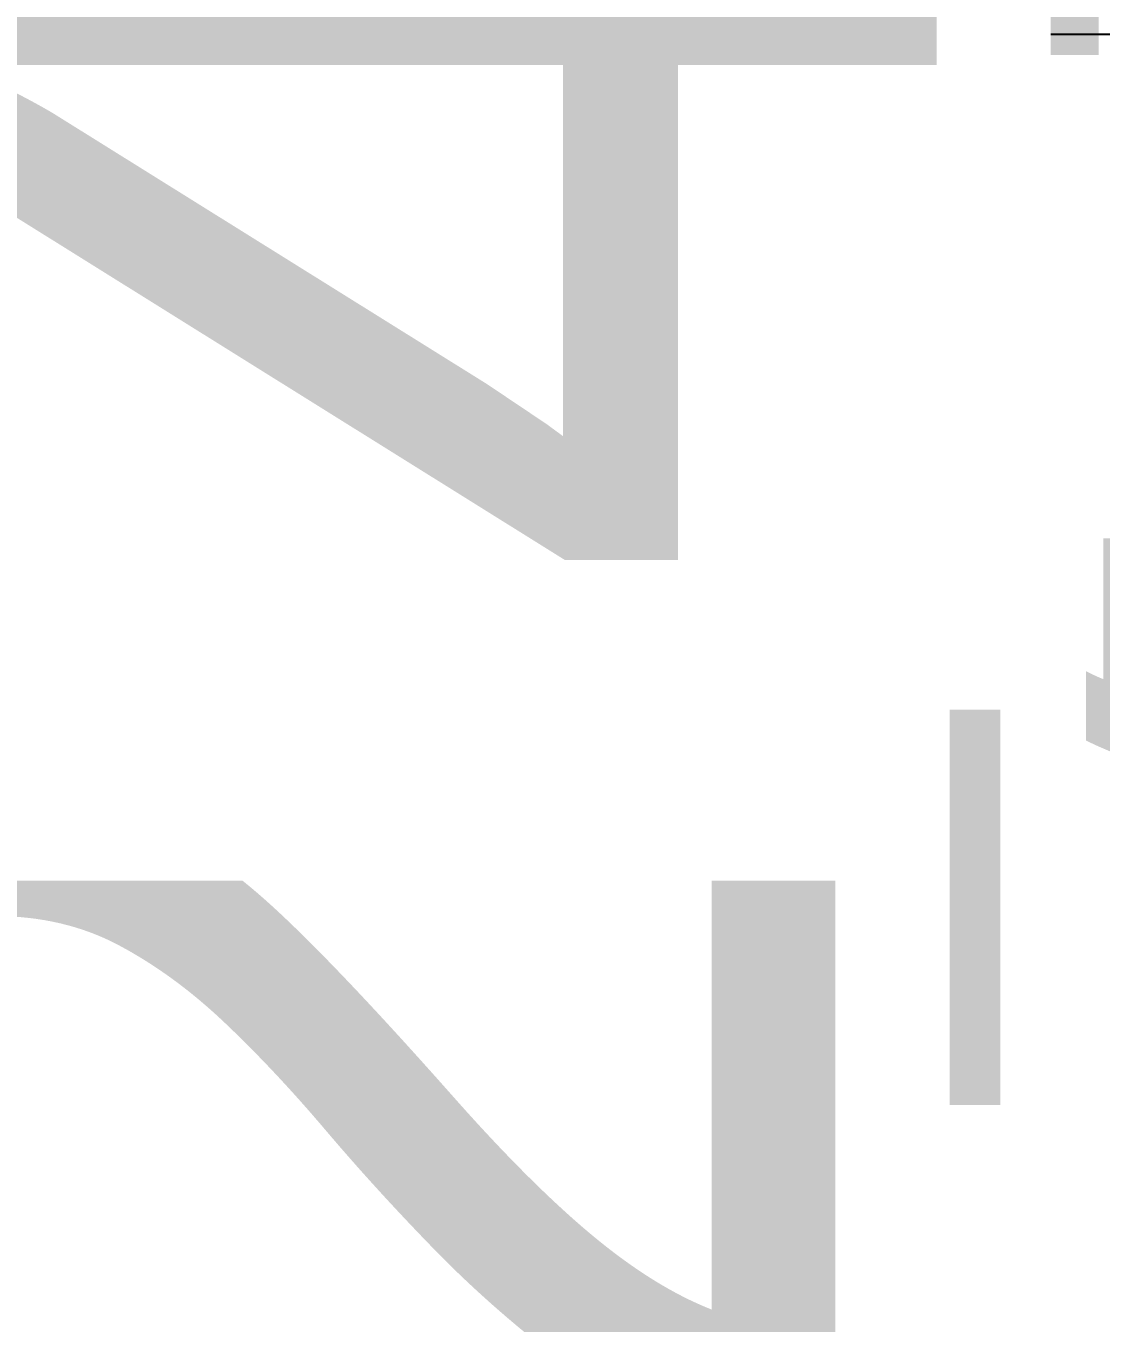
# Model space of a CAD drawing. Header units: millimetres. Extents: x 19439 to 19711, y 4351 to 4752.
# Drawn here: x 19521.7 to 19589.5, y 4469.2 to 4551.1 of the extents above; entities that cross this region are included whole.
import ezdxf

# ---------------------------------------------------------------- set-up
doc = ezdxf.new("R2010")
doc.units = ezdxf.units.MM
for name, color, linetype in [('cotas', 1, 'Continuous'), ('cotas @ 100', 1, 'Continuous'), ('cotas @ 200', 1, 'Continuous'), ('cotas @ 300', 1, 'Continuous'), ('cotas @ 400', 1, 'Continuous'), ('cotas @ 500', 1, 'Continuous'), ('cotas @ 95.9969', 1, 'Continuous')]:
    doc.layers.add(name, color=color, linetype=linetype)
doc.styles.add('century gothic', font='GOTHIC.TTF')
doc.styles.add('COTAS SMC', font='GOTHIC.TTF')
doc.dimstyles.new('ANOTATIVE 100 SMCONSTRUCCIONES', dxfattribs={"dimscale": 0, "dimtxt": 0.18, "dimasz": 0.15, "dimexe": 0.18, "dimexo": 0.09, "dimgap": 0.1, "dimtad": 1, "dimzin": 0, "dimdsep": 46, "dimtxsty": 'century gothic', "dimblk1": 'FLECHA1', "dimblk2": 'FLECHA1', "dimsah": 1, "dimcen": 0.18, "dimdle": 0.075, "dimclrd": 1, "dimclre": 1, "dimclrt": 2, "dimaunit": 1, "dimadec": 0, "dimazin": 0, "dimtfac": 0.75, "dimtix": 1, "dimtmove": 2, "dimatfit": 3, "dimfxl": 0.09, "dimtvp": 1.5, "dimtfill": 1, "dimtolj": 1, "dimtzin": 0, "dimarcsym": 0})
doc.dimstyles.new('PIES SMCONSTRUCCIONES', dxfattribs={"dimscale": 0, "dimtxt": 0.18, "dimasz": 0.2, "dimexe": 0.18, "dimexo": 0, "dimgap": 0.1, "dimtad": 1, "dimdec": 0, "dimlfac": 39.370079, "dimzin": 0, "dimdsep": 46, "dimlunit": 4, "dimtxsty": 'COTAS SMC', "dimblk1": 'FLECHA1', "dimblk2": 'FLECHA1', "dimsah": 1, "dimcen": 0.2, "dimdle": 0.075, "dimclrd": 1, "dimclre": 1, "dimclrt": 2, "dimaunit": 1, "dimadec": 0, "dimazin": 0, "dimtfac": 0.75, "dimtdec": 0, "dimtix": 1, "dimtmove": 2, "dimatfit": 3, "dimfxl": 0.09, "dimtvp": 1.5, "dimtfill": 1, "dimtolj": 1, "dimtzin": 0, "dimarcsym": 0})

# ---------------------------------------------------------------- blocks, each defined once
blk = doc.blocks.new('FLECHA1')
at = {"color": 4}
blk.add_line((-0.24618, -0.24808), (0.24808, 0.25), dxfattribs=at)
at = {"color": 1}
blk.add_line((-1, 0), (0.49616, 0), dxfattribs=at)
blk = doc.blocks.new('*D467')
at = {"layer": 'cotas', "color": 1, "lineweight": -2, "transparency": 16777216}
for p, q in [((19614.326, 4625.845), (19614.326, 4700.845)), ((19570.984, 4550.845), (19524.326, 4550.845)), ((19614.326, 4548.43), (19614.326, 4550.845)), ((19570.534, 4548.43), (19524.326, 4548.43)), ((19614.326, 4473.43), (19614.326, 4398.43))]:
    blk.add_line(p, q, dxfattribs=at)
at = {"layer": 'Defpoints', "color": 0, "transparency": 16777216}
for p in [(19614.326, 4550.845), (19615.984, 4550.845), (19615.534, 4548.43)]:
    blk.add_point(p, dxfattribs=at)
at = {"layer": 'cotas', "color": 1, "lineweight": -2, "transparency": 16777216, "xscale": 75, "yscale": 75, "zscale": 75}
for p, rotation in [((19614.326, 4550.845), 270), ((19614.326, 4548.43), 90)]:
    blk.add_blockref('FLECHA1', p, dxfattribs=dict(at, rotation=rotation))
at = {"layer": 'cotas', "color": 2, "transparency": 16777216, "insert": (19517.338, 4549.637), "char_height": 90, "attachment_point": 5, "rotation": 90, "style": 'century gothic', "bg_fill": 3, "box_fill_scale": 1.1, "bg_fill_color": 256, "bg_fill_true_color": 13158600, "bg_fill_transparency": 0}
blk.add_mtext('\\A1;2.42', dxfattribs=at)
blk = doc.blocks.new('*D490')
at = {"layer": 'cotas', "color": 1, "lineweight": -2, "transparency": 16777216}
for p, q in [((19614.326, 4565.845), (19614.326, 4580.845)), ((19606.984, 4550.845), (19596.326, 4550.845)), ((19614.326, 4548.43), (19614.326, 4550.845)), ((19606.534, 4548.43), (19596.326, 4548.43)), ((19614.326, 4533.43), (19614.326, 4518.43))]:
    blk.add_line(p, q, dxfattribs=at)
at = {"layer": 'Defpoints', "color": 0, "transparency": 16777216}
for p in [(19614.326, 4550.845), (19615.984, 4550.845), (19615.534, 4548.43)]:
    blk.add_point(p, dxfattribs=at)
at = {"layer": 'cotas', "color": 1, "lineweight": -2, "transparency": 16777216, "xscale": 15, "yscale": 15, "zscale": 15}
for p, rotation in [((19614.326, 4550.845), 270), ((19614.326, 4548.43), 90)]:
    blk.add_blockref('FLECHA1', p, dxfattribs=dict(at, rotation=rotation))
at = {"layer": 'cotas', "color": 2, "transparency": 16777216, "insert": (19594.928, 4549.637), "char_height": 18, "attachment_point": 5, "rotation": 90, "style": 'century gothic', "bg_fill": 3, "box_fill_scale": 1.1, "bg_fill_color": 256, "bg_fill_true_color": 13158600, "bg_fill_transparency": 0}
blk.add_mtext('\\A1;2.42', dxfattribs=at)
blk = doc.blocks.new('*D496')
at = {"layer": 'cotas', "color": 1, "lineweight": -2, "transparency": 16777216}
for p, q in [((19614.326, 4580.845), (19614.326, 4610.845)), ((19597.984, 4550.845), (19578.326, 4550.845)), ((19614.326, 4548.43), (19614.326, 4550.845)), ((19597.534, 4548.43), (19578.326, 4548.43)), ((19614.326, 4518.43), (19614.326, 4488.43))]:
    blk.add_line(p, q, dxfattribs=at)
at = {"layer": 'Defpoints', "color": 0, "transparency": 16777216}
for p in [(19614.326, 4550.845), (19615.984, 4550.845), (19615.534, 4548.43)]:
    blk.add_point(p, dxfattribs=at)
at = {"layer": 'cotas', "color": 1, "lineweight": -2, "transparency": 16777216, "xscale": 30, "yscale": 30, "zscale": 30}
for p, rotation in [((19614.326, 4550.845), 270), ((19614.326, 4548.43), 90)]:
    blk.add_blockref('FLECHA1', p, dxfattribs=dict(at, rotation=rotation))
at = {"layer": 'cotas', "color": 2, "transparency": 16777216, "insert": (19575.531, 4549.637), "char_height": 36, "attachment_point": 5, "rotation": 90, "style": 'century gothic', "bg_fill": 3, "box_fill_scale": 1.1, "bg_fill_color": 256, "bg_fill_true_color": 13158600, "bg_fill_transparency": 0}
blk.add_mtext('\\A1;2.42', dxfattribs=at)
blk = doc.blocks.new('*D513')
at = {"layer": 'cotas', "color": 1, "lineweight": -2, "transparency": 16777216}
for p, q in [((19614.326, 4595.845), (19614.326, 4640.845)), ((19588.984, 4550.845), (19560.326, 4550.845)), ((19614.326, 4548.43), (19614.326, 4550.845)), ((19588.534, 4548.43), (19560.326, 4548.43)), ((19614.326, 4503.43), (19614.326, 4458.43))]:
    blk.add_line(p, q, dxfattribs=at)
at = {"layer": 'Defpoints', "color": 0, "transparency": 16777216}
for p in [(19614.326, 4550.845), (19615.984, 4550.845), (19615.534, 4548.43)]:
    blk.add_point(p, dxfattribs=at)
at = {"layer": 'cotas', "color": 1, "lineweight": -2, "transparency": 16777216, "xscale": 45, "yscale": 45, "zscale": 45}
for p, rotation in [((19614.326, 4550.845), 270), ((19614.326, 4548.43), 90)]:
    blk.add_blockref('FLECHA1', p, dxfattribs=dict(at, rotation=rotation))
at = {"layer": 'cotas', "color": 2, "transparency": 16777216, "insert": (19556.133, 4549.637), "char_height": 54, "attachment_point": 5, "rotation": 90, "style": 'century gothic', "bg_fill": 3, "box_fill_scale": 1.1, "bg_fill_color": 256, "bg_fill_true_color": 13158600, "bg_fill_transparency": 0}
blk.add_mtext('\\A1;2.42', dxfattribs=at)
blk = doc.blocks.new('*D517')
at = {"layer": 'cotas', "color": 1, "lineweight": -2, "transparency": 16777216}
for p, q in [((19614.326, 4565.244), (19614.326, 4579.644)), ((19607.344, 4550.845), (19597.047, 4550.845)), ((19614.326, 4548.43), (19614.326, 4550.845)), ((19606.894, 4548.43), (19597.047, 4548.43)), ((19614.326, 4534.03), (19614.326, 4519.631))]:
    blk.add_line(p, q, dxfattribs=at)
at = {"layer": 'Defpoints', "color": 0, "transparency": 16777216}
for p in [(19614.326, 4550.845), (19615.984, 4550.845), (19615.534, 4548.43)]:
    blk.add_point(p, dxfattribs=at)
at = {"layer": 'cotas', "color": 1, "lineweight": -2, "transparency": 16777216, "xscale": 14.39953921474513, "yscale": 14.39953921474513, "zscale": 14.39953921474513}
for p, rotation in [((19614.326, 4550.845), 270), ((19614.326, 4548.43), 90)]:
    blk.add_blockref('FLECHA1', p, dxfattribs=dict(at, rotation=rotation))
at = {"layer": 'cotas', "color": 2, "transparency": 16777216, "insert": (19595.705, 4549.637), "char_height": 17.2794, "attachment_point": 5, "rotation": 90, "style": 'century gothic', "bg_fill": 3, "box_fill_scale": 1.1, "bg_fill_color": 256, "bg_fill_true_color": 13158600, "bg_fill_transparency": 0}
blk.add_mtext('\\A1;2.42', dxfattribs=at)
blk = doc.blocks.new('*D519')
at = {"layer": 'cotas', "color": 1, "lineweight": -2, "transparency": 16777216}
for p, q in [((19614.326, 4610.845), (19614.326, 4670.845)), ((19579.984, 4550.845), (19542.326, 4550.845)), ((19614.326, 4548.43), (19614.326, 4550.845)), ((19579.534, 4548.43), (19542.326, 4548.43)), ((19614.326, 4488.43), (19614.326, 4428.43))]:
    blk.add_line(p, q, dxfattribs=at)
at = {"layer": 'Defpoints', "color": 0, "transparency": 16777216}
for p in [(19614.326, 4550.845), (19615.984, 4550.845), (19615.534, 4548.43)]:
    blk.add_point(p, dxfattribs=at)
at = {"layer": 'cotas', "color": 1, "lineweight": -2, "transparency": 16777216, "xscale": 60, "yscale": 60, "zscale": 60}
for p, rotation in [((19614.326, 4550.845), 270), ((19614.326, 4548.43), 90)]:
    blk.add_blockref('FLECHA1', p, dxfattribs=dict(at, rotation=rotation))
at = {"layer": 'cotas', "color": 2, "transparency": 16777216, "insert": (19536.735, 4549.637), "char_height": 72, "attachment_point": 5, "rotation": 90, "style": 'century gothic', "bg_fill": 3, "box_fill_scale": 1.1, "bg_fill_color": 256, "bg_fill_true_color": 13158600, "bg_fill_transparency": 0}
blk.add_mtext('\\A1;2.42', dxfattribs=at)
blk = doc.blocks.new('*D522')
at = {"layer": 'cotas', "color": 1, "lineweight": -2, "transparency": 16777216}
for p, q in [((19620.013, 4651.753), (19620.013, 4751.753)), ((19620.417, 4551.753), (19530.013, 4551.753)), ((19620.013, 4550.533), (19620.013, 4551.753)), ((19620.417, 4550.533), (19530.013, 4550.533)), ((19620.013, 4450.533), (19620.013, 4350.533))]:
    blk.add_line(p, q, dxfattribs=at)
at = {"layer": 'Defpoints', "color": 0, "transparency": 16777216}
for p in [(19620.013, 4551.753), (19620.417, 4551.753), (19620.417, 4550.533)]:
    blk.add_point(p, dxfattribs=at)
at = {"layer": 'cotas', "color": 1, "lineweight": -2, "transparency": 16777216, "xscale": 100, "yscale": 100, "zscale": 100}
for p, rotation in [((19620.013, 4551.753), 270), ((19620.013, 4550.533), 90)]:
    blk.add_blockref('FLECHA1', p, dxfattribs=dict(at, rotation=rotation))
at = {"layer": 'cotas', "color": 2, "transparency": 16777216, "insert": (19523.881, 4551.143), "char_height": 90, "attachment_point": 5, "rotation": 90, "style": 'COTAS SMC', "bg_fill": 3, "box_fill_scale": 1.1, "bg_fill_color": 256, "bg_fill_true_color": 13158600, "bg_fill_transparency": 0}
blk.add_mtext("\\A1;4'", dxfattribs=at)
blk = doc.blocks.new('*D547')
at = {"layer": 'cotas', "color": 1, "lineweight": -2, "transparency": 16777216}
for p, q in [((19620.013, 4591.753), (19620.013, 4631.753)), ((19620.417, 4551.753), (19584.013, 4551.753)), ((19620.013, 4550.533), (19620.013, 4551.753)), ((19620.417, 4550.533), (19584.013, 4550.533)), ((19620.013, 4510.533), (19620.013, 4470.533))]:
    blk.add_line(p, q, dxfattribs=at)
at = {"layer": 'Defpoints', "color": 0, "transparency": 16777216}
for p in [(19620.013, 4551.753), (19620.417, 4551.753), (19620.417, 4550.533)]:
    blk.add_point(p, dxfattribs=at)
at = {"layer": 'cotas', "color": 1, "lineweight": -2, "transparency": 16777216, "xscale": 40, "yscale": 40, "zscale": 40}
for p, rotation in [((19620.013, 4551.753), 270), ((19620.013, 4550.533), 90)]:
    blk.add_blockref('FLECHA1', p, dxfattribs=dict(at, rotation=rotation))
at = {"layer": 'cotas', "color": 2, "transparency": 16777216, "insert": (19581.56, 4551.143), "char_height": 36, "attachment_point": 5, "rotation": 90, "style": 'COTAS SMC', "bg_fill": 3, "box_fill_scale": 1.1, "bg_fill_color": 256, "bg_fill_true_color": 13158600, "bg_fill_transparency": 0}
blk.add_mtext("\\A1;4'", dxfattribs=at)
blk = doc.blocks.new('*D566')
at = {"layer": 'cotas', "color": 1, "lineweight": -2, "transparency": 16777216}
for p, q in [((19620.013, 4611.753), (19620.013, 4671.753)), ((19620.417, 4551.753), (19566.013, 4551.753)), ((19620.013, 4550.533), (19620.013, 4551.753)), ((19620.417, 4550.533), (19566.013, 4550.533)), ((19620.013, 4490.533), (19620.013, 4430.533))]:
    blk.add_line(p, q, dxfattribs=at)
at = {"layer": 'Defpoints', "color": 0, "transparency": 16777216}
for p in [(19620.013, 4551.753), (19620.417, 4551.753), (19620.417, 4550.533)]:
    blk.add_point(p, dxfattribs=at)
at = {"layer": 'cotas', "color": 1, "lineweight": -2, "transparency": 16777216, "xscale": 60, "yscale": 60, "zscale": 60}
for p, rotation in [((19620.013, 4551.753), 270), ((19620.013, 4550.533), 90)]:
    blk.add_blockref('FLECHA1', p, dxfattribs=dict(at, rotation=rotation))
at = {"layer": 'cotas', "color": 2, "transparency": 16777216, "insert": (19562.334, 4551.143), "char_height": 54, "attachment_point": 5, "rotation": 90, "style": 'COTAS SMC', "bg_fill": 3, "box_fill_scale": 1.1, "bg_fill_color": 256, "bg_fill_true_color": 13158600, "bg_fill_transparency": 0}
blk.add_mtext("\\A1;4'", dxfattribs=at)
blk = doc.blocks.new('*D572')
at = {"layer": 'cotas', "color": 1, "lineweight": -2, "transparency": 16777216}
for p, q in [((19620.013, 4631.753), (19620.013, 4711.753)), ((19620.417, 4551.753), (19548.013, 4551.753)), ((19620.013, 4550.533), (19620.013, 4551.753)), ((19620.417, 4550.533), (19548.013, 4550.533)), ((19620.013, 4470.533), (19620.013, 4390.533))]:
    blk.add_line(p, q, dxfattribs=at)
at = {"layer": 'Defpoints', "color": 0, "transparency": 16777216}
for p in [(19620.013, 4551.753), (19620.417, 4551.753), (19620.417, 4550.533)]:
    blk.add_point(p, dxfattribs=at)
at = {"layer": 'cotas', "color": 1, "lineweight": -2, "transparency": 16777216, "xscale": 80, "yscale": 80, "zscale": 80}
for p, rotation in [((19620.013, 4551.753), 270), ((19620.013, 4550.533), 90)]:
    blk.add_blockref('FLECHA1', p, dxfattribs=dict(at, rotation=rotation))
at = {"layer": 'cotas', "color": 2, "transparency": 16777216, "insert": (19543.107, 4551.143), "char_height": 72, "attachment_point": 5, "rotation": 90, "style": 'COTAS SMC', "bg_fill": 3, "box_fill_scale": 1.1, "bg_fill_color": 256, "bg_fill_true_color": 13158600, "bg_fill_transparency": 0}
blk.add_mtext("\\A1;4'", dxfattribs=at)
blk = doc.blocks.new('*U750')
at = {"layer": 'cotas @ 500'}
dim = blk.add_linear_dim(base=(19614.326038274, 4550.84482378), p1=(19615.533859709, 4548.42982378), p2=(19615.98360808, 4550.84482378), angle=90, dimstyle='ANOTATIVE 100 SMCONSTRUCCIONES', override={"dimscale": 500, "dimtix": 1, "dimtofl": 1, "dimtmove": 1, "dimatfit": 1}, dxfattribs=at)
dim.commit()
dim.dimension.update_dxf_attribs({"geometry": '*D467', "text_midpoint": (19517.337595038, 4549.63732378)})
at = {"layer": 'cotas @ 100'}
dim = blk.add_linear_dim(base=(19614.326038274, 4550.84482378), p1=(19615.533859709, 4548.42982378), p2=(19615.98360808, 4550.84482378), angle=90, dimstyle='ANOTATIVE 100 SMCONSTRUCCIONES', override={"dimscale": 100, "dimtix": 1, "dimtofl": 1, "dimtmove": 1, "dimatfit": 1}, dxfattribs=at)
dim.commit()
dim.dimension.update_dxf_attribs({"geometry": '*D490', "text_midpoint": (19594.928349626, 4549.63732378)})
at = {"layer": 'cotas @ 200'}
dim = blk.add_linear_dim(base=(19614.326038274, 4550.84482378), p1=(19615.533859709, 4548.42982378), p2=(19615.98360808, 4550.84482378), angle=90, dimstyle='ANOTATIVE 100 SMCONSTRUCCIONES', override={"dimscale": 200, "dimtix": 1, "dimtofl": 1, "dimtmove": 1, "dimatfit": 1}, dxfattribs=at)
dim.commit()
dim.dimension.update_dxf_attribs({"geometry": '*D496', "text_midpoint": (19575.530660979, 4549.63732378)})
at = {"layer": 'cotas @ 300'}
dim = blk.add_linear_dim(base=(19614.326038274, 4550.84482378), p1=(19615.533859709, 4548.42982378), p2=(19615.98360808, 4550.84482378), angle=90, dimstyle='ANOTATIVE 100 SMCONSTRUCCIONES', override={"dimscale": 300, "dimtix": 1, "dimtofl": 1, "dimtmove": 1, "dimatfit": 1}, dxfattribs=at)
dim.commit()
dim.dimension.update_dxf_attribs({"geometry": '*D513', "text_midpoint": (19556.132972332, 4549.63732378)})
at = {"layer": 'cotas @ 95.9969'}
dim = blk.add_linear_dim(base=(19614.326038274, 4550.84482378), p1=(19615.533859709, 4548.42982378), p2=(19615.98360808, 4550.84482378), angle=90, dimstyle='ANOTATIVE 100 SMCONSTRUCCIONES', override={"dimscale": 95.996928, "dimtix": 1, "dimtofl": 1, "dimtmove": 1, "dimatfit": 1}, dxfattribs=at)
dim.commit()
dim.dimension.update_dxf_attribs({"geometry": '*D517', "text_midpoint": (19595.70485305, 4549.63732378)})
at = {"layer": 'cotas @ 400'}
dim = blk.add_linear_dim(base=(19614.326038274, 4550.84482378), p1=(19615.533859709, 4548.42982378), p2=(19615.98360808, 4550.84482378), angle=90, dimstyle='ANOTATIVE 100 SMCONSTRUCCIONES', override={"dimscale": 400, "dimtix": 1, "dimtofl": 1, "dimtmove": 1, "dimatfit": 1}, dxfattribs=at)
dim.commit()
dim.dimension.update_dxf_attribs({"geometry": '*D519', "text_midpoint": (19536.735283685, 4549.63732378)})
blk = doc.blocks.new('*U752')
at = {"layer": 'cotas @ 500'}
dim = blk.add_linear_dim(base=(19620.013, 4551.753), p1=(19620.417, 4550.533), p2=(19620.417, 4551.753), angle=90, dimstyle='PIES SMCONSTRUCCIONES', override={"dimscale": 500, "dimtix": 1, "dimtofl": 1, "dimtmove": 2, "dimatfit": 3}, dxfattribs=at)
dim.commit()
dim.dimension.update_dxf_attribs({"geometry": '*D522', "text_midpoint": (19523.881, 4551.143)})
at = {"layer": 'cotas @ 200'}
dim = blk.add_linear_dim(base=(19620.013, 4551.753), p1=(19620.417, 4550.533), p2=(19620.417, 4551.753), angle=90, dimstyle='PIES SMCONSTRUCCIONES', override={"dimscale": 200, "dimtix": 1, "dimtofl": 1, "dimtmove": 2, "dimatfit": 3}, dxfattribs=at)
dim.commit()
dim.dimension.update_dxf_attribs({"geometry": '*D547', "text_midpoint": (19581.56, 4551.143)})
at = {"layer": 'cotas @ 300'}
dim = blk.add_linear_dim(base=(19620.013, 4551.753), p1=(19620.417, 4550.533), p2=(19620.417, 4551.753), angle=90, dimstyle='PIES SMCONSTRUCCIONES', override={"dimscale": 300, "dimtix": 1, "dimtofl": 1, "dimtmove": 2, "dimatfit": 3}, dxfattribs=at)
dim.commit()
dim.dimension.update_dxf_attribs({"geometry": '*D566', "text_midpoint": (19562.334, 4551.143)})
at = {"layer": 'cotas @ 400'}
dim = blk.add_linear_dim(base=(19620.013, 4551.753), p1=(19620.417, 4550.533), p2=(19620.417, 4551.753), angle=90, dimstyle='PIES SMCONSTRUCCIONES', override={"dimscale": 400, "dimtix": 1, "dimtofl": 1, "dimtmove": 2, "dimatfit": 3}, dxfattribs=at)
dim.commit()
dim.dimension.update_dxf_attribs({"geometry": '*D572', "text_midpoint": (19543.107, 4551.143)})

msp = doc.modelspace()

# ---------------------------------------------------------------- block references
at = {"layer": 'cotas'}
msp.add_blockref('*U750', (0, 0), dxfattribs=at)

# ---------------------------------------------------------------- next in the draw order: block references
msp.add_blockref('*U752', (0, 0), dxfattribs=at)

doc.saveas('drawing.dxf')
